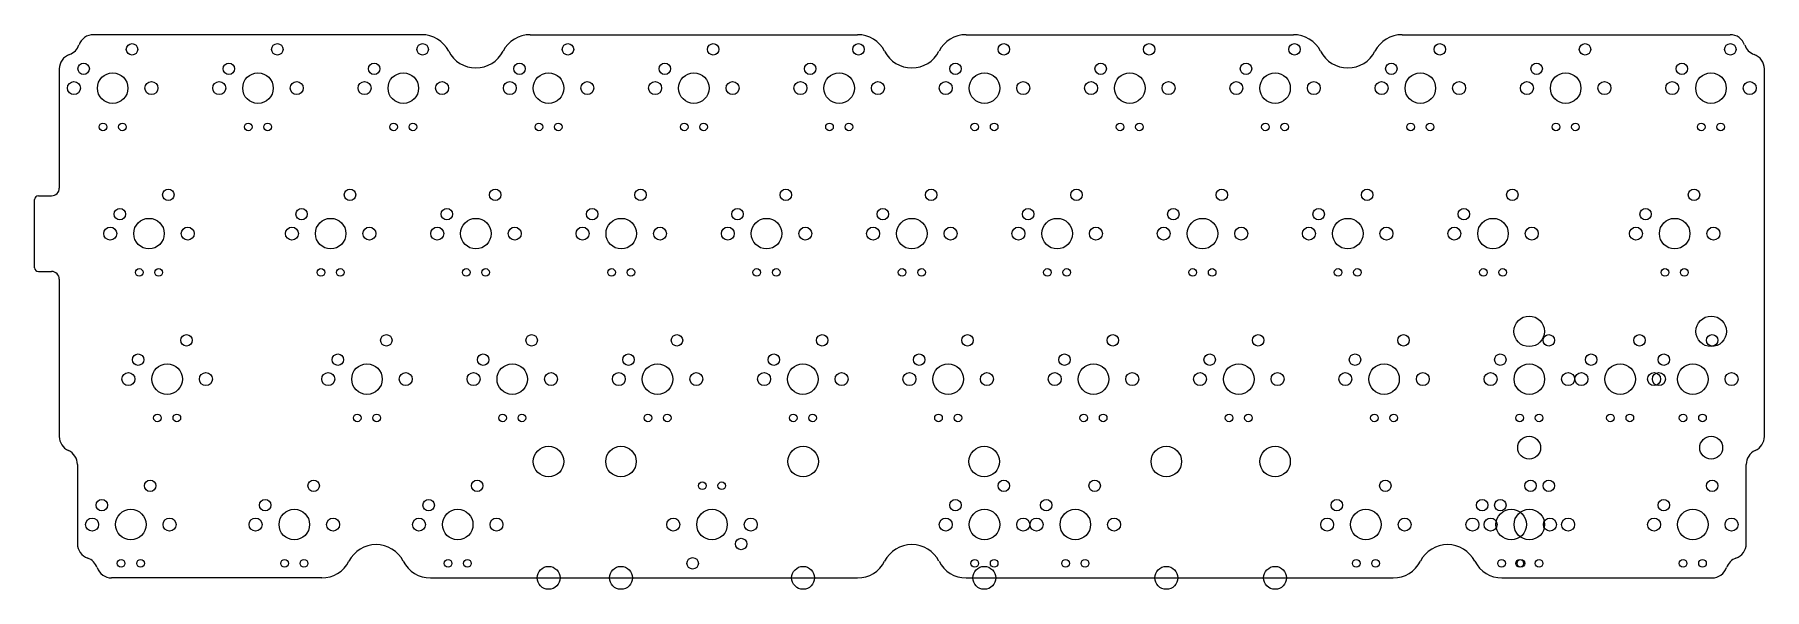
# Model space of a CAD drawing. Header units: millimetres. Extents: x -10 to 217, y -66 to 7.
import ezdxf

# ---------------------------------------------------------------- set-up
doc = ezdxf.new("R2010")
doc.units = ezdxf.units.MM

msp = doc.modelspace()

# ---------------------------------------------------------------- linework, layer by layer
at = {"color": 0}
for p, q in [((40.5, 7), (-2.52, 7)), ((-7, 2.52), (-7, -7.53)), ((-7, -7.53), (-7, -13.09)), ((-7, -25.01), (-7, -45.62)), ((-4.62, -49.28), (-4.62, -59.66)), ((41.65, -64.14), (97.65, -64.14))]:
    msp.add_line(p, q, dxfattribs=at)
for p, q in [((54.75, 7), (97.65, 7)), ((111.9, 7), (154.8, 7)), ((169.05, 7), (212.07, 7)), ((-10.24, -23.51), (-10.24, -14.59)), ((-9.74, -14.09), (-8, -14.09)), ((-9.74, -24.01), (-8, -24.01)), ((27.41, -64.14), (-0.14, -64.14)), ((111.9, -64.14), (167.9, -64.14)), ((182.15, -64.14), (209.69, -64.14))]:
    msp.add_line(p, q)
at = {"linetype": 'Continuous'}
for p, q in [((216.55, -7.53), (216.55, 2.52)), ((216.55, -30.57), (216.55, -7.53)), ((216.55, -45.62), (216.55, -30.57)), ((214.17, -59.66), (214.17, -49.28))]:
    msp.add_line(p, q, dxfattribs=at)
for centre, radius in [((2.54, 5.08), 0.75), ((21.59, 5.08), 0.75), ((40.64, 5.08), 0.75), ((59.69, 5.08), 0.75), ((78.74, 5.08), 0.75), ((97.79, 5.08), 0.75), ((116.84, 5.08), 0.75), ((135.89, 5.08), 0.75), ((154.94, 5.08), 0.75), ((173.99, 5.08), 0.75), ((193.04, 5.08), 0.75), ((212.09, 5.08), 0.75), ((-3.81, 2.54), 0.75), ((15.24, 2.54), 0.75), ((34.29, 2.54), 0.75), ((53.34, 2.54), 0.75), ((72.39, 2.54), 0.75), ((91.44, 2.54), 0.75), ((110.49, 2.54), 0.75), ((129.54, 2.54), 0.75), ((148.59, 2.54), 0.75), ((167.64, 2.54), 0.75), ((186.69, 2.54), 0.75), ((205.74, 2.54), 0.75), ((-5.08, 0), 0.85), ((0, 0), 2), ((5.08, 0), 0.85), ((13.97, 0), 0.85), ((19.05, 0), 2), ((24.13, 0), 0.85), ((33.02, 0), 0.85), ((38.1, 0), 2), ((43.18, 0), 0.85), ((52.07, 0), 0.85), ((57.15, 0), 2), ((62.23, 0), 0.85), ((71.12, 0), 0.85), ((76.2, 0), 2), ((81.28, 0), 0.85), ((90.17, 0), 0.85), ((95.25, 0), 2), ((100.33, 0), 0.85), ((109.22, 0), 0.85), ((114.3, 0), 2), ((119.38, 0), 0.85), ((128.27, 0), 0.85), ((133.35, 0), 2), ((138.43, 0), 0.85), ((147.32, 0), 0.85), ((152.4, 0), 2), ((157.48, 0), 0.85), ((166.37, 0), 0.85), ((171.45, 0), 2), ((176.53, 0), 0.85), ((185.42, 0), 0.85), ((190.5, 0), 2), ((195.58, 0), 0.85), ((204.47, 0), 0.85), ((209.55, 0), 2), ((214.63, 0), 0.85), ((-1.27, -5.08), 0.5), ((1.27, -5.08), 0.5), ((17.78, -5.08), 0.5), ((20.32, -5.08), 0.5), ((36.83, -5.08), 0.5), ((39.37, -5.08), 0.5), ((55.88, -5.08), 0.5), ((58.42, -5.08), 0.5), ((74.93, -5.08), 0.5), ((77.47, -5.08), 0.5), ((93.98, -5.08), 0.5), ((96.52, -5.08), 0.5), ((113.03, -5.08), 0.5), ((115.57, -5.08), 0.5), ((132.08, -5.08), 0.5), ((134.62, -5.08), 0.5), ((151.13, -5.08), 0.5), ((153.67, -5.08), 0.5), ((170.18, -5.08), 0.5), ((172.72, -5.08), 0.5), ((189.23, -5.08), 0.5), ((191.77, -5.08), 0.5), ((208.28, -5.08), 0.5), ((210.82, -5.08), 0.5), ((7.3, -13.97), 0.75), ((31.11, -13.97), 0.75), ((50.16, -13.97), 0.75), ((69.21, -13.97), 0.75), ((88.26, -13.97), 0.75), ((107.31, -13.97), 0.75), ((126.36, -13.97), 0.75), ((145.41, -13.97), 0.75), ((164.46, -13.97), 0.75), ((183.51, -13.97), 0.75), ((207.33, -13.97), 0.75), ((0.95, -16.51), 0.75), ((24.77, -16.51), 0.75), ((43.82, -16.51), 0.75), ((62.87, -16.51), 0.75), ((81.92, -16.51), 0.75), ((100.97, -16.51), 0.75), ((120.02, -16.51), 0.75), ((139.06, -16.51), 0.75), ((158.12, -16.51), 0.75), ((177.16, -16.51), 0.75), ((200.98, -16.51), 0.75), ((4.76, -19.05), 2), ((28.58, -19.05), 2), ((47.62, -19.05), 2), ((66.68, -19.05), 2), ((85.73, -19.05), 2), ((104.77, -19.05), 2), ((123.83, -19.05), 2), ((142.88, -19.05), 2), ((161.93, -19.05), 2), ((180.97, -19.05), 2), ((204.79, -19.05), 2), ((-0.32, -19.05), 0.85), ((9.84, -19.05), 0.85), ((23.5, -19.05), 0.85), ((33.66, -19.05), 0.85), ((42.55, -19.05), 0.85), ((52.71, -19.05), 0.85), ((61.6, -19.05), 0.85), ((71.76, -19.05), 0.85), ((80.65, -19.05), 0.85), ((90.81, -19.05), 0.85), ((99.7, -19.05), 0.85), ((109.86, -19.05), 0.85), ((118.75, -19.05), 0.85), ((128.91, -19.05), 0.85), ((137.79, -19.05), 0.85), ((147.96, -19.05), 0.85), ((156.84, -19.05), 0.85), ((167, -19.05), 0.85), ((175.9, -19.05), 0.85), ((186.06, -19.05), 0.85), ((199.71, -19.05), 0.85), ((209.87, -19.05), 0.85), ((3.49, -24.13), 0.5), ((6.03, -24.13), 0.5), ((27.31, -24.13), 0.5), ((29.84, -24.13), 0.5), ((46.36, -24.13), 0.5), ((48.89, -24.13), 0.5), ((65.41, -24.13), 0.5), ((67.94, -24.13), 0.5), ((84.45, -24.13), 0.5), ((87, -24.13), 0.5), ((103.5, -24.13), 0.5), ((106.05, -24.13), 0.5), ((122.56, -24.13), 0.5), ((125.09, -24.13), 0.5), ((141.6, -24.13), 0.5), ((144.15, -24.13), 0.5), ((160.66, -24.13), 0.5), ((163.19, -24.13), 0.5), ((179.71, -24.13), 0.5), ((182.25, -24.13), 0.5), ((203.52, -24.13), 0.5), ((206.06, -24.13), 0.5), ((185.71, -31.85), 2), ((209.58, -31.85), 2), ((9.68, -33.02), 0.75), ((35.88, -33.02), 0.75), ((54.93, -33.02), 0.75), ((73.98, -33.02), 0.75), ((93.03, -33.02), 0.75), ((112.08, -33.02), 0.75), ((131.13, -33.02), 0.75), ((150.18, -33.02), 0.75), ((169.23, -33.02), 0.75), ((188.28, -33.02), 0.75), ((200.18, -33.02), 0.75), ((209.71, -33.02), 0.75), ((3.33, -35.56), 0.75), ((7.14, -38.1), 2), ((29.53, -35.56), 0.75), ((33.34, -38.1), 2), ((48.58, -35.56), 0.75), ((52.39, -38.1), 2), ((67.63, -35.56), 0.75), ((71.44, -38.1), 2), ((86.68, -35.56), 0.75), ((90.49, -38.1), 2), ((105.73, -35.56), 0.75), ((109.54, -38.1), 2), ((124.78, -35.56), 0.75), ((128.59, -38.1), 2), ((143.83, -35.56), 0.75), ((147.64, -38.1), 2), ((162.88, -35.56), 0.75), ((166.69, -38.1), 2), ((181.93, -35.56), 0.75), ((185.74, -38.1), 2), ((193.83, -35.56), 0.75), ((197.64, -38.1), 2), ((203.36, -35.56), 0.75), ((207.17, -38.1), 2), ((2.06, -38.1), 0.85), ((12.22, -38.1), 0.85), ((28.26, -38.1), 0.85), ((38.42, -38.1), 0.85), ((47.31, -38.1), 0.85), ((57.47, -38.1), 0.85), ((66.36, -38.1), 0.85), ((76.52, -38.1), 0.85), ((85.41, -38.1), 0.85), ((95.57, -38.1), 0.85), ((104.46, -38.1), 0.85), ((114.62, -38.1), 0.85), ((123.51, -38.1), 0.85), ((133.67, -38.1), 0.85), ((142.56, -38.1), 0.85), ((152.72, -38.1), 0.85), ((161.61, -38.1), 0.85), ((171.77, -38.1), 0.85), ((180.66, -38.1), 0.85), ((190.82, -38.1), 0.85), ((192.56, -38.1), 0.85), ((202.09, -38.1), 0.85), ((202.72, -38.1), 0.85), ((212.25, -38.1), 0.85), ((5.87, -43.18), 0.5), ((8.41, -43.18), 0.5), ((32.07, -43.18), 0.5), ((34.61, -43.18), 0.5), ((51.12, -43.18), 0.5), ((53.66, -43.18), 0.5), ((70.17, -43.18), 0.5), ((72.71, -43.18), 0.5), ((89.22, -43.18), 0.5), ((91.76, -43.18), 0.5), ((108.27, -43.18), 0.5), ((110.81, -43.18), 0.5), ((127.32, -43.18), 0.5), ((129.86, -43.18), 0.5), ((146.37, -43.18), 0.5), ((148.91, -43.18), 0.5), ((165.42, -43.18), 0.5), ((167.96, -43.18), 0.5), ((184.47, -43.18), 0.5), ((187.01, -43.18), 0.5), ((196.37, -43.18), 0.5), ((198.91, -43.18), 0.5), ((205.9, -43.18), 0.5), ((208.44, -43.18), 0.5), ((57.15, -48.9), 2), ((66.64, -48.9), 2), ((90.52, -48.9), 2), ((114.27, -48.9), 2), ((138.14, -48.9), 2), ((152.4, -48.9), 2), ((185.71, -47.09), 1.5), ((209.58, -47.09), 1.5), ((4.92, -52.07), 0.75), ((26.35, -52.07), 0.75), ((47.78, -52.07), 0.75), ((77.31, -52.07), 0.5), ((79.85, -52.07), 0.5), ((116.84, -52.07), 0.75), ((128.75, -52.07), 0.75), ((166.85, -52.07), 0.75), ((185.9, -52.07), 0.75), ((188.28, -52.07), 0.75), ((209.71, -52.07), 0.75), ((-1.43, -54.61), 0.75), ((20, -54.61), 0.75), ((41.43, -54.61), 0.75), ((110.49, -54.61), 0.75), ((122.4, -54.61), 0.75), ((160.5, -54.61), 0.75), ((179.55, -54.61), 0.75), ((181.93, -54.61), 0.75), ((203.36, -54.61), 0.75), ((-2.7, -57.15), 0.85), ((2.38, -57.15), 2), ((7.46, -57.15), 0.85), ((18.73, -57.15), 0.85), ((23.81, -57.15), 2), ((28.89, -57.15), 0.85), ((40.16, -57.15), 0.85), ((45.24, -57.15), 2), ((50.32, -57.15), 0.85), ((73.5, -57.15), 0.85), ((78.58, -57.15), 2), ((83.66, -57.15), 0.85), ((109.22, -57.15), 0.85), ((114.3, -57.15), 2), ((119.38, -57.15), 0.85), ((121.13, -57.15), 0.85), ((126.21, -57.15), 2), ((131.29, -57.15), 0.85), ((159.23, -57.15), 0.85), ((164.31, -57.15), 2), ((169.39, -57.15), 0.85), ((178.28, -57.15), 0.85), ((180.66, -57.15), 0.85), ((183.36, -57.15), 2), ((185.74, -57.15), 2), ((188.44, -57.15), 0.85), ((190.82, -57.15), 0.85), ((202.09, -57.15), 0.85), ((207.17, -57.15), 2), ((212.25, -57.15), 0.85), ((82.39, -59.69), 0.75), ((1.11, -62.23), 0.5), ((3.65, -62.23), 0.5), ((22.54, -62.23), 0.5), ((25.08, -62.23), 0.5), ((43.97, -62.23), 0.5), ((46.51, -62.23), 0.5), ((57.15, -64.13), 1.5), ((66.64, -64.13), 1.5), ((76.04, -62.23), 0.75), ((90.52, -64.13), 1.5), ((113.03, -62.23), 0.5), ((114.27, -64.13), 1.5), ((115.57, -62.23), 0.5), ((124.94, -62.23), 0.5), ((127.48, -62.23), 0.5), ((138.14, -64.13), 1.5), ((152.4, -64.13), 1.5), ((163.04, -62.23), 0.5), ((165.58, -62.23), 0.5), ((182.09, -62.23), 0.5), ((184.47, -62.23), 0.5), ((184.63, -62.23), 0.5), ((187.01, -62.23), 0.5), ((205.9, -62.23), 0.5), ((208.44, -62.23), 0.5)]:
    msp.add_circle(centre, radius, dxfattribs=at)
for centre, radius, start, end in [((-2.52, 5), 2, 90, 161.0022), ((40.5, 3), 4, 27.0854, 90), ((54.75, 3), 4, 90, 152.9146), ((97.65, 3), 4, 27.0854, 90), ((111.9, 3), 4, 90, 152.9146), ((154.8, 3), 4, 27.0854, 90), ((169.05, 3), 4, 90, 152.9146), ((212.07, 5), 2, 18.9978, 90), ((-6.31, 6.31), 2, 288.9978, 341.0022), ((47.62, 6.65), 4, 207.0854, 332.9146), ((104.77, 6.65), 4, 207.0854, 332.9146), ((161.93, 6.65), 4, 207.0854, 332.9146), ((215.86, 6.31), 2, 198.9978, 251.0022), ((-5, 2.52), 2, 108.9978, 180), ((214.55, 2.52), 2, 0, 71.0022), ((-8, -13.09), 1, 270, 0.0012), ((-9.74, -14.59), 0.5, 90, 180), ((-9.74, -23.51), 0.5, 180, 270), ((-8, -25.01), 1, 0, 90), ((-2.62, -59.66), 2, 180, 251.0022), ((34.53, -63.78), 4, 27.0854, 152.9146), ((104.77, -63.78), 4, 27.0854, 152.9146), ((175.02, -63.78), 4, 27.0854, 152.9146), ((212.17, -59.66), 2, 288.9978, 0), ((-3.93, -63.44), 2, 18.9978, 71.0022), ((-0.14, -62.14), 2, 198.9978, 270), ((27.41, -60.14), 4, 270, 332.9146), ((41.65, -60.14), 4, 207.0854, 270), ((97.65, -60.14), 4, 270, 332.9146), ((111.9, -60.14), 4, 207.0854, 270), ((167.9, -60.14), 4, 270, 332.9146), ((182.15, -60.14), 4, 207.0854, 270), ((209.69, -62.14), 2, 270, 341.0022), ((213.48, -63.44), 2, 108.9978, 161.0022)]:
    msp.add_arc(centre, radius, start, end)
at = {"color": 0}
for centre, start, end in [((-5, -45.62), 180, 246.1208), ((-6.62, -49.28), 0, 66.1208)]:
    msp.add_arc(centre, 2, start, end, dxfattribs=at)
at = {"linetype": 'Continuous'}
for centre, start, end in [((216.17, -49.28), 113.8792, 180), ((214.55, -45.62), 293.8792, 360)]:
    msp.add_arc(centre, 2, start, end, dxfattribs=at)

doc.saveas('drawing.dxf')
